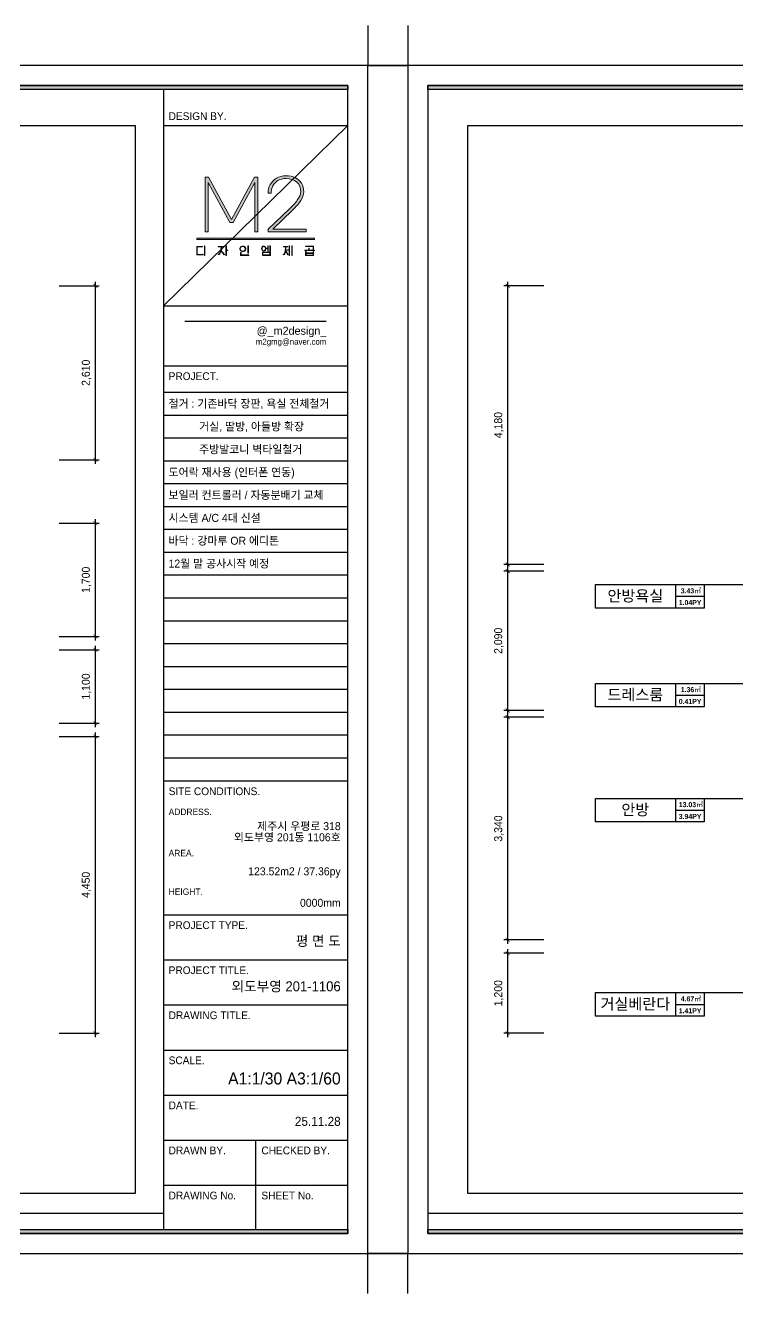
# Model space of a CAD drawing. Header units: inches. Extents: x -63256 to 33689, y -34490 to 100230.
# Drawn here: x -12956 to -2271, y -2021 to 16999 of the extents above; entities that cross this region are included whole.
import ezdxf
from ezdxf.enums import TextEntityAlignment as Align

# ---------------------------------------------------------------- set-up
doc = ezdxf.new("R2010")
doc.units = ezdxf.units.IN
doc.header["$LTSCALE"] = 100
doc.header["$MEASUREMENT"] = 0
for name, color, linetype in [('0-ELC TEXT', 7, 'Continuous'), ('03-TEXT', 3, 'Continuous'), ('07-DIM WAL', 5, 'Continuous'), ('_U+B808_U+C774_U+C5B4 2', 7, 'Continuous'), ('FORM(YOURNAME)-1', 1, 'Continuous'), ('FORM(YOURNAME)-11', 1, 'Continuous')]:
    doc.layers.add(name, color=color, linetype=linetype)
doc.styles.add('HY 울릉도 L', font='')
doc.styles.add('YOURNAME', font='')
doc.styles.add('넥슨고딕', font='')
doc.styles.add('코레일둥고', font='')
doc.styles.get('HY 울릉도 L').set_extended_font_data('HY울릉도L')
doc.styles.get('YOURNAME').set_extended_font_data('HYwulM')
doc.styles.get('넥슨고딕').set_extended_font_data('NEXON Lv1 Gothic Bold', bold=True)
doc.styles.get('코레일둥고').set_extended_font_data('Korail Round Gothic Medium')
doc.dimstyles.new('60', dxfattribs={"dimscale": 60, "dimtxt": 2, "dimasz": 1, "dimexe": 1, "dimexo": 1, "dimgap": 1, "dimtad": 1, "dimdec": 0, "dimrnd": 0.05, "dimdsep": 46, "dimlunit": 6, "dimtxsty": 'HY 울릉도 L', "dimblk": 'ARCHTICK', "dimcen": 2.5, "dimdle": 1, "dimclrd": 133, "dimclre": 133, "dimclrt": 30, "dimadec": 0, "dimazin": 0, "dimtfac": 1, "dimtdec": 0, "dimtix": 1, "dimtmove": 2, "dimatfit": 3, "dimldrblk": 'ARCHTICK', "dimfxl": 1, "dimlwd": -1, "dimlwe": -1, "dimarcsym": 0})

# ---------------------------------------------------------------- blocks, each defined once
blk = doc.blocks.new('block 34')
at = {"layer": '_U+B808_U+C774_U+C5B4 2'}
h = blk.add_hatch(color=35, dxfattribs=at)
h.dxf.hatch_style = 2
h.paths.add_polyline_path([(674.6, -105.53), (675.73, -105.53), (683.42, -119.69), (691.1, -105.53), (692.22, -105.53), (692.22, -123.82), (691.22, -123.82), (691.22, -107.31), (683.97, -120.67), (682.84, -120.67), (675.59, -107.31), (675.59, -123.82), (674.6, -123.82)])
h = blk.add_hatch(color=35, dxfattribs=at)
h.dxf.hatch_style = 2
edge = h.paths.add_edge_path()
edge.add_spline(control_points=[(704.68, -105.78), (705.57, -106.21), (706.25, -106.83), (706.73, -107.63), (707.21, -108.43), (707.45, -109.38), (707.45, -110.46), (707.45, -111.43), (707.14, -112.39), (706.53, -113.34), (705.92, -114.29), (704.98, -115.38), (703.7, -116.62), (703.7, -116.62), (697.12, -122.91), (697.12, -122.91), (697.12, -122.91), (708.26, -122.91), (708.26, -122.91), (708.26, -122.91), (708.26, -123.82), (708.26, -123.82), (708.26, -123.82), (695.66, -123.82), (695.66, -123.82), (695.66, -123.82), (695.66, -122.91), (695.66, -122.91), (695.66, -122.91), (702.73, -116.15), (702.73, -116.15), (703.99, -114.93), (704.93, -113.86), (705.54, -112.95), (706.15, -112.03), (706.45, -111.2), (706.45, -110.46), (706.45, -109.07), (706.01, -107.98), (705.12, -107.2), (704.23, -106.42), (703.05, -106.03), (701.57, -106.03), (700.53, -106.03), (699.64, -106.26), (698.89, -106.71), (698.15, -107.15), (697.57, -107.75), (697.18, -108.5), (696.79, -109.25), (696.59, -110.06), (696.59, -110.94), (696.59, -110.94), (695.59, -110.94), (695.59, -110.94), (695.59, -109.89), (695.83, -108.93), (696.3, -108.05), (696.77, -107.17), (697.46, -106.46), (698.36, -105.93), (699.26, -105.4), (700.33, -105.13), (701.57, -105.13), (702.76, -105.13), (703.79, -105.35), (704.68, -105.78)], knot_values=[0, 0, 0, 0, 1, 1, 1, 2, 2, 2, 3, 3, 3, 4, 4, 4, 5, 5, 5, 6, 6, 6, 7, 7, 7, 8, 8, 8, 9, 9, 9, 10, 10, 10, 11, 11, 11, 12, 12, 12, 13, 13, 13, 14, 14, 14, 15, 15, 15, 16, 16, 16, 17, 17, 17, 18, 18, 18, 19, 19, 19, 20, 20, 20, 21, 21, 21, 22, 22, 22, 22], degree=3, periodic=0)
at = {"layer": '_U+B808_U+C774_U+C5B4 2', "lineweight": 0}
blk.add_lwpolyline([(674.6, -105.53), (675.73, -105.53), (683.42, -119.69), (691.1, -105.53), (692.22, -105.53), (692.22, -123.82), (691.22, -123.82), (691.22, -107.31), (683.97, -120.67), (682.84, -120.67), (675.59, -107.31), (675.59, -123.82), (674.6, -123.82), (674.6, -105.53)], dxfattribs=at)
blk.add_open_spline([(704.68, -105.78), (705.57, -106.21), (706.25, -106.83), (706.73, -107.63), (707.21, -108.43), (707.45, -109.38), (707.45, -110.46), (707.45, -111.43), (707.14, -112.39), (706.53, -113.34), (705.92, -114.29), (704.98, -115.38), (703.7, -116.62), (703.7, -116.62), (697.12, -122.91), (697.12, -122.91), (697.12, -122.91), (708.26, -122.91), (708.26, -122.91), (708.26, -122.91), (708.26, -123.82), (708.26, -123.82), (708.26, -123.82), (695.66, -123.82), (695.66, -123.82), (695.66, -123.82), (695.66, -122.91), (695.66, -122.91), (695.66, -122.91), (702.73, -116.15), (702.73, -116.15), (703.99, -114.93), (704.93, -113.86), (705.54, -112.95), (706.15, -112.03), (706.45, -111.2), (706.45, -110.46), (706.45, -109.07), (706.01, -107.98), (705.12, -107.2), (704.23, -106.42), (703.05, -106.03), (701.57, -106.03), (700.53, -106.03), (699.64, -106.26), (698.89, -106.71), (698.15, -107.15), (697.57, -107.75), (697.18, -108.5), (696.79, -109.25), (696.59, -110.06), (696.59, -110.94), (696.59, -110.94), (695.59, -110.94), (695.59, -110.94), (695.59, -109.89), (695.83, -108.93), (696.3, -108.05), (696.77, -107.17), (697.46, -106.46), (698.36, -105.93), (699.26, -105.4), (700.33, -105.13), (701.57, -105.13), (702.76, -105.13), (703.79, -105.35), (704.68, -105.78)], degree=3, knots=[0, 0, 0, 0, 1, 1, 1, 2, 2, 2, 3, 3, 3, 4, 4, 4, 5, 5, 5, 6, 6, 6, 7, 7, 7, 8, 8, 8, 9, 9, 9, 10, 10, 10, 11, 11, 11, 12, 12, 12, 13, 13, 13, 14, 14, 14, 15, 15, 15, 16, 16, 16, 17, 17, 17, 18, 18, 18, 19, 19, 19, 20, 20, 20, 21, 21, 21, 22, 22, 22, 22], dxfattribs=at)
blk = doc.blocks.new('block 35')
at = {"layer": '_U+B808_U+C774_U+C5B4 2'}
h = blk.add_hatch(color=35, dxfattribs=at)
h.dxf.hatch_style = 2
edge = h.paths.add_edge_path()
edge.add_spline(control_points=[(673.72, -128.8), (673.72, -128.8), (672, -128.8), (672, -128.8), (672, -128.8), (672, -131.36), (672, -131.36), (672, -131.36), (673.14, -131.36), (673.14, -131.36), (673.29, -131.36), (673.44, -131.34), (673.6, -131.31), (673.75, -131.28), (673.88, -131.24), (673.98, -131.2), (673.98, -131.2), (673.98, -131.35), (673.98, -131.35), (673.88, -131.4), (673.75, -131.44), (673.6, -131.47), (673.45, -131.49), (673.3, -131.51), (673.14, -131.51), (673.14, -131.51), (671.83, -131.51), (671.83, -131.51), (671.83, -131.51), (671.83, -128.65), (671.83, -128.65), (671.83, -128.65), (673.72, -128.65), (673.72, -128.65), (673.72, -128.65), (673.72, -128.8), (673.72, -128.8)], knot_values=[0, 0, 0, 0, 1, 1, 1, 2, 2, 2, 3, 3, 3, 4, 4, 4, 5, 5, 5, 6, 6, 6, 7, 7, 7, 8, 8, 8, 9, 9, 9, 10, 10, 10, 11, 11, 11, 12, 12, 12, 12], degree=3, periodic=0)
h.paths.add_polyline_path([(674.54, -131.73), (674.38, -131.74), (674.38, -128.5), (674.54, -128.5)])
h = blk.add_hatch(color=35, dxfattribs=at)
h.dxf.hatch_style = 2
edge = h.paths.add_edge_path()
edge.add_spline(control_points=[(679.96, -130.01), (679.96, -130.01), (681.09, -131.37), (681.09, -131.37), (681.09, -131.37), (680.96, -131.47), (680.96, -131.47), (680.96, -131.47), (679.92, -130.19), (679.92, -130.19), (679.82, -130.57), (679.69, -130.87), (679.52, -131.09), (679.35, -131.32), (679.14, -131.46), (678.9, -131.51), (678.9, -131.51), (678.9, -131.36), (678.9, -131.36), (679.11, -131.3), (679.3, -131.16), (679.45, -130.93), (679.6, -130.7), (679.71, -130.39), (679.79, -130.03), (679.86, -129.66), (679.91, -129.25), (679.91, -128.8), (679.91, -128.8), (678.97, -128.8), (678.97, -128.8), (678.97, -128.8), (678.97, -128.65), (678.97, -128.65), (678.97, -128.65), (681, -128.65), (681, -128.65), (681, -128.65), (681, -128.8), (681, -128.8), (681, -128.8), (680.07, -128.8), (680.07, -128.8), (680.06, -129.26), (680.03, -129.66), (679.96, -130.01)], knot_values=[0, 0, 0, 0, 1, 1, 1, 2, 2, 2, 3, 3, 3, 4, 4, 4, 5, 5, 5, 6, 6, 6, 7, 7, 7, 8, 8, 8, 9, 9, 9, 10, 10, 10, 11, 11, 11, 12, 12, 12, 13, 13, 13, 14, 14, 14, 15, 15, 15, 15], degree=3, periodic=0)
h.paths.add_polyline_path([(682.21, -130.06), (681.69, -130.06), (681.69, -131.73), (681.54, -131.73), (681.54, -128.5), (681.69, -128.5), (681.69, -129.92), (682.21, -129.92)])
h = blk.add_hatch(color=35, dxfattribs=at)
h.dxf.hatch_style = 2
edge = h.paths.add_edge_path()
edge.add_spline(control_points=[(687.69, -128.68), (687.84, -128.76), (687.95, -128.87), (688.03, -129.01), (688.11, -129.15), (688.15, -129.3), (688.15, -129.47), (688.15, -129.64), (688.11, -129.8), (688.03, -129.94), (687.95, -130.08), (687.84, -130.19), (687.69, -130.27), (687.54, -130.35), (687.36, -130.39), (687.15, -130.39), (686.95, -130.39), (686.77, -130.35), (686.62, -130.27), (686.47, -130.19), (686.36, -130.08), (686.28, -129.94), (686.2, -129.8), (686.16, -129.64), (686.16, -129.47), (686.16, -129.3), (686.2, -129.15), (686.28, -129.01), (686.36, -128.87), (686.47, -128.76), (686.62, -128.68), (686.77, -128.6), (686.95, -128.56), (687.15, -128.56), (687.36, -128.56), (687.54, -128.6), (687.69, -128.68)], knot_values=[0, 0, 0, 0, 1, 1, 1, 2, 2, 2, 3, 3, 3, 4, 4, 4, 5, 5, 5, 6, 6, 6, 7, 7, 7, 8, 8, 8, 9, 9, 9, 10, 10, 10, 11, 11, 11, 12, 12, 12, 12], degree=3, periodic=0)
edge = h.paths.add_edge_path()
edge.add_spline(control_points=[(686.72, -128.79), (686.59, -128.86), (686.49, -128.95), (686.43, -129.07), (686.36, -129.18), (686.32, -129.32), (686.32, -129.47), (686.32, -129.63), (686.36, -129.76), (686.43, -129.88), (686.49, -130), (686.59, -130.09), (686.72, -130.15), (686.84, -130.22), (686.99, -130.25), (687.15, -130.25), (687.32, -130.25), (687.46, -130.22), (687.59, -130.15), (687.72, -130.09), (687.81, -130), (687.88, -129.88), (687.95, -129.76), (687.98, -129.63), (687.98, -129.47), (687.98, -129.32), (687.95, -129.18), (687.88, -129.07), (687.81, -128.95), (687.72, -128.86), (687.59, -128.79), (687.46, -128.73), (687.32, -128.7), (687.15, -128.7), (686.99, -128.7), (686.84, -128.73), (686.72, -128.79)], knot_values=[0, 0, 0, 0, 1, 1, 1, 2, 2, 2, 3, 3, 3, 4, 4, 4, 5, 5, 5, 6, 6, 6, 7, 7, 7, 8, 8, 8, 9, 9, 9, 10, 10, 10, 11, 11, 11, 12, 12, 12, 12], degree=3, periodic=0)
h.paths.add_polyline_path([(686.6, -131.51), (689.15, -131.51), (689.15, -131.66), (686.44, -131.66), (686.44, -130.66), (686.6, -130.66)])
h.paths.add_polyline_path([(689.03, -130.91), (688.87, -130.91), (688.87, -128.5), (689.03, -128.5)])
h = blk.add_hatch(color=35, dxfattribs=at)
h.dxf.hatch_style = 2
edge = h.paths.add_edge_path()
edge.add_spline(control_points=[(694.67, -130), (694.55, -130.16), (694.37, -130.23), (694.14, -130.23), (693.91, -130.23), (693.73, -130.16), (693.61, -130), (693.48, -129.84), (693.42, -129.64), (693.42, -129.39), (693.42, -129.14), (693.48, -128.94), (693.61, -128.78), (693.73, -128.62), (693.91, -128.54), (694.14, -128.54), (694.35, -128.54), (694.51, -128.61), (694.63, -128.74), (694.75, -128.87), (694.83, -129.04), (694.85, -129.25), (694.85, -129.25), (695.45, -129.25), (695.45, -129.25), (695.45, -129.25), (695.45, -128.52), (695.45, -128.52), (695.45, -128.52), (695.61, -128.52), (695.61, -128.52), (695.61, -128.52), (695.61, -130.29), (695.61, -130.29), (695.61, -130.29), (695.45, -130.29), (695.45, -130.29), (695.45, -130.29), (695.45, -129.4), (695.45, -129.4), (695.45, -129.4), (694.86, -129.4), (694.86, -129.4), (694.85, -129.64), (694.79, -129.85), (694.67, -130)], knot_values=[0, 0, 0, 0, 1, 1, 1, 2, 2, 2, 3, 3, 3, 4, 4, 4, 5, 5, 5, 6, 6, 6, 7, 7, 7, 8, 8, 8, 9, 9, 9, 10, 10, 10, 11, 11, 11, 12, 12, 12, 13, 13, 13, 14, 14, 14, 15, 15, 15, 15], degree=3, periodic=0)
edge = h.paths.add_edge_path()
edge.add_spline(control_points=[(693.73, -129.9), (693.83, -130.03), (693.97, -130.09), (694.14, -130.09), (694.31, -130.09), (694.45, -130.03), (694.55, -129.9), (694.65, -129.78), (694.7, -129.61), (694.7, -129.39), (694.7, -129.17), (694.65, -129), (694.55, -128.87), (694.45, -128.75), (694.31, -128.69), (694.14, -128.69), (693.97, -128.69), (693.83, -128.75), (693.73, -128.87), (693.63, -129), (693.58, -129.17), (693.58, -129.39), (693.58, -129.61), (693.63, -129.78), (693.73, -129.9)], knot_values=[0, 0, 0, 0, 1, 1, 1, 2, 2, 2, 3, 3, 3, 4, 4, 4, 5, 5, 5, 6, 6, 6, 7, 7, 7, 8, 8, 8, 8], degree=3, periodic=0)
h.paths.add_polyline_path([(693.69, -130.55), (696.36, -130.55), (696.36, -131.66), (693.69, -131.66)])
h.paths.add_polyline_path([(693.85, -131.51), (696.2, -131.51), (696.2, -130.7), (693.85, -130.7)])
h.paths.add_polyline_path([(696.36, -128.5), (696.36, -130.32), (696.2, -130.32), (696.2, -128.5)])
h = blk.add_hatch(color=35, dxfattribs=at)
h.dxf.hatch_style = 2
edge = h.paths.add_edge_path()
edge.add_spline(control_points=[(701.46, -129.93), (701.46, -129.93), (702.28, -131.39), (702.28, -131.39), (702.28, -131.39), (702.15, -131.47), (702.15, -131.47), (702.15, -131.47), (701.43, -130.17), (701.43, -130.17), (701.3, -130.94), (701.03, -131.39), (700.63, -131.51), (700.63, -131.51), (700.63, -131.35), (700.63, -131.35), (700.88, -131.26), (701.06, -130.99), (701.18, -130.55), (701.3, -130.1), (701.37, -129.52), (701.37, -128.8), (701.37, -128.8), (700.67, -128.8), (700.67, -128.8), (700.67, -128.8), (700.67, -128.65), (700.67, -128.65), (700.67, -128.65), (702.19, -128.65), (702.19, -128.65), (702.19, -128.65), (702.19, -128.8), (702.19, -128.8), (702.19, -128.8), (701.53, -128.8), (701.53, -128.8), (701.52, -129.25), (701.5, -129.63), (701.46, -129.93)], knot_values=[0, 0, 0, 0, 1, 1, 1, 2, 2, 2, 3, 3, 3, 4, 4, 4, 5, 5, 5, 6, 6, 6, 7, 7, 7, 8, 8, 8, 9, 9, 9, 10, 10, 10, 11, 11, 11, 12, 12, 12, 13, 13, 13, 13], degree=3, periodic=0)
h.paths.add_polyline_path([(702.59, -128.52), (702.75, -128.52), (702.75, -131.68), (702.59, -131.68), (702.59, -129.95), (702, -129.95), (702, -129.8), (702.59, -129.8)])
h.paths.add_polyline_path([(703.61, -128.5), (703.61, -131.73), (703.45, -131.73), (703.45, -128.5)])
h = blk.add_hatch(color=35, dxfattribs=at)
h.dxf.hatch_style = 2
h.paths.add_polyline_path([(711.02, -129.93), (711.02, -130.07), (707.82, -130.07), (707.82, -129.93), (709.16, -129.93), (709.16, -129.2), (709.32, -129.2), (709.32, -129.93)])
h.paths.add_polyline_path([(710.61, -128.72), (708.07, -128.72), (708.07, -128.57), (710.77, -128.57), (710.77, -129.64), (710.61, -129.64)])
h.paths.add_polyline_path([(710.61, -130.36), (710.77, -130.36), (710.77, -131.66), (708.08, -131.66), (708.08, -130.36), (708.24, -130.36), (708.24, -130.83), (710.61, -130.83)])
h.paths.add_polyline_path([(710.61, -131.52), (710.61, -130.97), (708.24, -130.97), (708.24, -131.52)])
at = {"layer": '_U+B808_U+C774_U+C5B4 2', "lineweight": 0}
for points in [[(674.54, -131.73), (674.38, -131.74), (674.38, -128.5), (674.54, -128.5), (674.54, -131.73)], [(682.21, -130.06), (681.69, -130.06), (681.69, -131.73), (681.54, -131.73), (681.54, -128.5), (681.69, -128.5), (681.69, -129.92), (682.21, -129.92), (682.21, -130.06)], [(686.6, -131.51), (689.15, -131.51), (689.15, -131.66), (686.44, -131.66), (686.44, -130.66), (686.6, -130.66), (686.6, -131.51)], [(689.03, -130.91), (688.87, -130.91), (688.87, -128.5), (689.03, -128.5), (689.03, -130.91)], [(693.69, -130.55), (696.36, -130.55), (696.36, -131.66), (693.69, -131.66), (693.69, -130.55)], [(693.85, -131.51), (696.2, -131.51), (696.2, -130.7), (693.85, -130.7), (693.85, -131.51)], [(696.36, -128.5), (696.36, -130.32), (696.2, -130.32), (696.2, -128.5), (696.36, -128.5)], [(702.59, -128.52), (702.75, -128.52), (702.75, -131.68), (702.59, -131.68), (702.59, -129.95), (702, -129.95), (702, -129.8), (702.59, -129.8), (702.59, -128.52)], [(703.61, -128.5), (703.61, -131.73), (703.45, -131.73), (703.45, -128.5), (703.61, -128.5)], [(711.02, -129.93), (711.02, -130.07), (707.82, -130.07), (707.82, -129.93), (709.16, -129.93), (709.16, -129.2), (709.32, -129.2), (709.32, -129.93), (711.02, -129.93)], [(710.61, -128.72), (708.07, -128.72), (708.07, -128.57), (710.77, -128.57), (710.77, -129.64), (710.61, -129.64), (710.61, -128.72)], [(710.61, -130.36), (710.77, -130.36), (710.77, -131.66), (708.08, -131.66), (708.08, -130.36), (708.24, -130.36), (708.24, -130.83), (710.61, -130.83), (710.61, -130.36)], [(710.61, -131.52), (710.61, -130.97), (708.24, -130.97), (708.24, -131.52), (710.61, -131.52)]]:
    blk.add_lwpolyline(points, dxfattribs=at)
for points, knots in [([(673.72, -128.8), (673.72, -128.8), (672, -128.8), (672, -128.8), (672, -128.8), (672, -131.36), (672, -131.36), (672, -131.36), (673.14, -131.36), (673.14, -131.36), (673.29, -131.36), (673.44, -131.34), (673.6, -131.31), (673.75, -131.28), (673.88, -131.24), (673.98, -131.2), (673.98, -131.2), (673.98, -131.35), (673.98, -131.35), (673.88, -131.4), (673.75, -131.44), (673.6, -131.47), (673.45, -131.49), (673.3, -131.51), (673.14, -131.51), (673.14, -131.51), (671.83, -131.51), (671.83, -131.51), (671.83, -131.51), (671.83, -128.65), (671.83, -128.65), (671.83, -128.65), (673.72, -128.65), (673.72, -128.65), (673.72, -128.65), (673.72, -128.8), (673.72, -128.8)], [0, 0, 0, 0, 1, 1, 1, 2, 2, 2, 3, 3, 3, 4, 4, 4, 5, 5, 5, 6, 6, 6, 7, 7, 7, 8, 8, 8, 9, 9, 9, 10, 10, 10, 11, 11, 11, 12, 12, 12, 12]), ([(679.96, -130.01), (679.96, -130.01), (681.09, -131.37), (681.09, -131.37), (681.09, -131.37), (680.96, -131.47), (680.96, -131.47), (680.96, -131.47), (679.92, -130.19), (679.92, -130.19), (679.82, -130.57), (679.69, -130.87), (679.52, -131.09), (679.35, -131.32), (679.14, -131.46), (678.9, -131.51), (678.9, -131.51), (678.9, -131.36), (678.9, -131.36), (679.11, -131.3), (679.3, -131.16), (679.45, -130.93), (679.6, -130.7), (679.71, -130.39), (679.79, -130.03), (679.86, -129.66), (679.91, -129.25), (679.91, -128.8), (679.91, -128.8), (678.97, -128.8), (678.97, -128.8), (678.97, -128.8), (678.97, -128.65), (678.97, -128.65), (678.97, -128.65), (681, -128.65), (681, -128.65), (681, -128.65), (681, -128.8), (681, -128.8), (681, -128.8), (680.07, -128.8), (680.07, -128.8), (680.06, -129.26), (680.03, -129.66), (679.96, -130.01)], [0, 0, 0, 0, 1, 1, 1, 2, 2, 2, 3, 3, 3, 4, 4, 4, 5, 5, 5, 6, 6, 6, 7, 7, 7, 8, 8, 8, 9, 9, 9, 10, 10, 10, 11, 11, 11, 12, 12, 12, 13, 13, 13, 14, 14, 14, 15, 15, 15, 15]), ([(687.69, -128.68), (687.84, -128.76), (687.95, -128.87), (688.03, -129.01), (688.11, -129.15), (688.15, -129.3), (688.15, -129.47), (688.15, -129.64), (688.11, -129.8), (688.03, -129.94), (687.95, -130.08), (687.84, -130.19), (687.69, -130.27), (687.54, -130.35), (687.36, -130.39), (687.15, -130.39), (686.95, -130.39), (686.77, -130.35), (686.62, -130.27), (686.47, -130.19), (686.36, -130.08), (686.28, -129.94), (686.2, -129.8), (686.16, -129.64), (686.16, -129.47), (686.16, -129.3), (686.2, -129.15), (686.28, -129.01), (686.36, -128.87), (686.47, -128.76), (686.62, -128.68), (686.77, -128.6), (686.95, -128.56), (687.15, -128.56), (687.36, -128.56), (687.54, -128.6), (687.69, -128.68)], [0, 0, 0, 0, 1, 1, 1, 2, 2, 2, 3, 3, 3, 4, 4, 4, 5, 5, 5, 6, 6, 6, 7, 7, 7, 8, 8, 8, 9, 9, 9, 10, 10, 10, 11, 11, 11, 12, 12, 12, 12]), ([(686.72, -128.79), (686.59, -128.86), (686.49, -128.95), (686.43, -129.07), (686.36, -129.18), (686.32, -129.32), (686.32, -129.47), (686.32, -129.63), (686.36, -129.76), (686.43, -129.88), (686.49, -130), (686.59, -130.09), (686.72, -130.15), (686.84, -130.22), (686.99, -130.25), (687.15, -130.25), (687.32, -130.25), (687.46, -130.22), (687.59, -130.15), (687.72, -130.09), (687.81, -130), (687.88, -129.88), (687.95, -129.76), (687.98, -129.63), (687.98, -129.47), (687.98, -129.32), (687.95, -129.18), (687.88, -129.07), (687.81, -128.95), (687.72, -128.86), (687.59, -128.79), (687.46, -128.73), (687.32, -128.7), (687.15, -128.7), (686.99, -128.7), (686.84, -128.73), (686.72, -128.79)], [0, 0, 0, 0, 1, 1, 1, 2, 2, 2, 3, 3, 3, 4, 4, 4, 5, 5, 5, 6, 6, 6, 7, 7, 7, 8, 8, 8, 9, 9, 9, 10, 10, 10, 11, 11, 11, 12, 12, 12, 12]), ([(694.67, -130), (694.55, -130.16), (694.37, -130.23), (694.14, -130.23), (693.91, -130.23), (693.73, -130.16), (693.61, -130), (693.48, -129.84), (693.42, -129.64), (693.42, -129.39), (693.42, -129.14), (693.48, -128.94), (693.61, -128.78), (693.73, -128.62), (693.91, -128.54), (694.14, -128.54), (694.35, -128.54), (694.51, -128.61), (694.63, -128.74), (694.75, -128.87), (694.83, -129.04), (694.85, -129.25), (694.85, -129.25), (695.45, -129.25), (695.45, -129.25), (695.45, -129.25), (695.45, -128.52), (695.45, -128.52), (695.45, -128.52), (695.61, -128.52), (695.61, -128.52), (695.61, -128.52), (695.61, -130.29), (695.61, -130.29), (695.61, -130.29), (695.45, -130.29), (695.45, -130.29), (695.45, -130.29), (695.45, -129.4), (695.45, -129.4), (695.45, -129.4), (694.86, -129.4), (694.86, -129.4), (694.85, -129.64), (694.79, -129.85), (694.67, -130)], [0, 0, 0, 0, 1, 1, 1, 2, 2, 2, 3, 3, 3, 4, 4, 4, 5, 5, 5, 6, 6, 6, 7, 7, 7, 8, 8, 8, 9, 9, 9, 10, 10, 10, 11, 11, 11, 12, 12, 12, 13, 13, 13, 14, 14, 14, 15, 15, 15, 15]), ([(693.73, -129.9), (693.83, -130.03), (693.97, -130.09), (694.14, -130.09), (694.31, -130.09), (694.45, -130.03), (694.55, -129.9), (694.65, -129.78), (694.7, -129.61), (694.7, -129.39), (694.7, -129.17), (694.65, -129), (694.55, -128.87), (694.45, -128.75), (694.31, -128.69), (694.14, -128.69), (693.97, -128.69), (693.83, -128.75), (693.73, -128.87), (693.63, -129), (693.58, -129.17), (693.58, -129.39), (693.58, -129.61), (693.63, -129.78), (693.73, -129.9)], [0, 0, 0, 0, 1, 1, 1, 2, 2, 2, 3, 3, 3, 4, 4, 4, 5, 5, 5, 6, 6, 6, 7, 7, 7, 8, 8, 8, 8]), ([(701.46, -129.93), (701.46, -129.93), (702.28, -131.39), (702.28, -131.39), (702.28, -131.39), (702.15, -131.47), (702.15, -131.47), (702.15, -131.47), (701.43, -130.17), (701.43, -130.17), (701.3, -130.94), (701.03, -131.39), (700.63, -131.51), (700.63, -131.51), (700.63, -131.35), (700.63, -131.35), (700.88, -131.26), (701.06, -130.99), (701.18, -130.55), (701.3, -130.1), (701.37, -129.52), (701.37, -128.8), (701.37, -128.8), (700.67, -128.8), (700.67, -128.8), (700.67, -128.8), (700.67, -128.65), (700.67, -128.65), (700.67, -128.65), (702.19, -128.65), (702.19, -128.65), (702.19, -128.65), (702.19, -128.8), (702.19, -128.8), (702.19, -128.8), (701.53, -128.8), (701.53, -128.8), (701.52, -129.25), (701.5, -129.63), (701.46, -129.93)], [0, 0, 0, 0, 1, 1, 1, 2, 2, 2, 3, 3, 3, 4, 4, 4, 5, 5, 5, 6, 6, 6, 7, 7, 7, 8, 8, 8, 9, 9, 9, 10, 10, 10, 11, 11, 11, 12, 12, 12, 13, 13, 13, 13])]:
    blk.add_open_spline(points, degree=3, knots=knots, dxfattribs=at)
blk = doc.blocks.new('block 33')
at = {"layer": '_U+B808_U+C774_U+C5B4 2'}
for name in ['block 34', 'block 35']:
    blk.add_blockref(name, (0, 0), dxfattribs=at)
blk = doc.blocks.new('block 32')
at = {"layer": '_U+B808_U+C774_U+C5B4 2'}
h = blk.add_hatch(color=35, dxfattribs=at)
h.dxf.hatch_style = 2
h.paths.add_polyline_path([(711.02, -126.32), (671.83, -126.32), (671.83, -125.91), (711.02, -125.91)])
at = {"layer": '_U+B808_U+C774_U+C5B4 2', "lineweight": 0}
blk.add_lwpolyline([(711.02, -126.32), (671.83, -126.32), (671.83, -125.91), (711.02, -125.91), (711.02, -126.32)], dxfattribs=at)
at = {"layer": '_U+B808_U+C774_U+C5B4 2'}
blk.add_blockref('block 33', (0, 0), dxfattribs=at)
blk = doc.blocks.new('FORM-ELEVATION')
at = {"layer": 'FORM(YOURNAME)-11'}
h = blk.add_hatch(color=256, dxfattribs=at)
h.dxf.hatch_style = 1
h.paths.add_polyline_path([(-10309, 35708), (71691, 35708), (71691, 35508), (-10309, 35508)])
h.paths.add_polyline_path([(-10309, -21492), (71691, -21492), (71691, -21692), (-10309, -21692)])
at = {"layer": 'Defpoints', "color": 158}
for p, q in [((62481, 35508), (62481, -21492)), ((62481, 33708), (71691, 33708)), ((62481, 24686), (71691, 33708)), ((62481, 24686), (71691, 24686)), ((71691, 20353), (62481, 20353)), ((71691, 19211), (62481, 19211)), ((71691, 18069), (62481, 18069)), ((71691, 16927), (62481, 16927)), ((71691, 15784), (62481, 15784)), ((71691, 14642), (62481, 14642)), ((71691, 13500), (62481, 13500)), ((71691, 12358), (62481, 12358)), ((71691, 11216), (62481, 11216)), ((71691, 10074), (62481, 10074)), ((71691, 8932), (62481, 8932)), ((71691, 7790), (62481, 7790)), ((71691, 6647), (62481, 6647)), ((71691, 5505), (62481, 5505)), ((71691, 4363), (62481, 4363)), ((71691, 3221), (62481, 3221)), ((71691, 2079), (62481, 2079)), ((62481, -20692), (-10309, -20692))]:
    blk.add_line(p, q, dxfattribs=at)
at = {"layer": 'Defpoints', "color": 1}
for points in [[(-11309, 38708), (-11309, 36708), (-13309, 36708)], [(72691, 38708), (72691, 36708), (74691, 36708)], [(-11309, -24692), (-11309, -22692), (-13309, -22692)], [(72691, -24692), (72691, -22692), (74691, -22692)]]:
    blk.add_lwpolyline(points, dxfattribs=at)
at = {"layer": 'Defpoints', "color": 158}
for points in [[(-10309, -21692), (71691, -21692), (71691, 35708), (-10309, 35708)], [(-8309, 33708), (61071, 33708), (61071, -19692), (-8309, -19692)]]:
    blk.add_lwpolyline(points, close=True, dxfattribs=at)
at = {"layer": 'FORM(YOURNAME)-11', "color": 251}
blk.add_line((63550, 23916), (70622, 23916), dxfattribs=at)
at = {"layer": 'FORM(YOURNAME)-11', "color": 14}
for p, q in [((62481, 21686), (71691, 21686)), ((62481, 937), (71691, 937)), ((62481, -5756), (71691, -5756)), ((62481, -8009), (71691, -8009)), ((62481, -10261), (71691, -10261)), ((62481, -12514), (71691, -12514)), ((62481, -14766), (71691, -14766)), ((62481, -17019), (71691, -17019)), ((67086, -17019), (67086, -21492)), ((62481, -19271), (71691, -19271))]:
    blk.add_line(p, q, dxfattribs=at)
at = {"layer": 'FORM(YOURNAME)-11', "color": 250}
blk.add_lwpolyline([(-11309, -22692), (72691, -22692), (72691, 36708), (-11309, 36708)], close=True, dxfattribs=at)
at = {"layer": 'FORM(YOURNAME)-11'}
for points in [[(-10309, 35708), (71691, 35708), (71691, 35508), (-10309, 35508)], [(-10309, -21492), (71691, -21492), (71691, -21692), (-10309, -21692)]]:
    blk.add_lwpolyline(points, close=True, dxfattribs=at)
at = {"layer": '_U+B808_U+C774_U+C5B4 2', "xscale": 150, "yscale": 150, "zscale": 150}
blk.add_blockref('block 32', (-36628, 46957), dxfattribs=at)
at = {"layer": 'FORM(YOURNAME)-11', "color": 14, "style": 'YOURNAME'}
for s, height, p in [('DESIGN BY.', 386.1, (62739, 34170)), ('PROJECT.', 386.1, (62739, 21172)), ('SITE CONDITIONS.', 386.14, (62739, 422)), ('PROJECT TYPE.', 386.14, (62739, -6271)), ('PROJECT TITLE.', 386.14, (62739, -8524)), ('DRAWING TITLE.', 386.14, (62739, -10776)), ('SCALE.', 386.1, (62739, -13029)), ('DATE.', 386.1, (62739, -15281)), ('DRAWN BY.', 386.1, (62739, -17534)), ('CHECKED BY.', 386.14, (67376, -17534)), ('DRAWING No.', 386.14, (62739, -19786)), ('SHEET No.', 386.1, (67376, -19786))]:
    blk.add_text(s, height=height, dxfattribs=at).set_placement(p, align=Align.MIDDLE_LEFT)
for s, height, width, p in [('@_m2design_', 400, 1.03, (70622, 23242)), ('m2gmg@naver.com', 300, 0.995, (70622, 22747))]:
    blk.add_text(s, height=height, dxfattribs=dict(at, width=width)).set_placement(p, align=Align.RIGHT)
at = {"layer": 'FORM(YOURNAME)-11', "color": 251, "style": 'YOURNAME'}
for s, p in [('ADDRESS.', (62739, -608)), ('AREA.', (62739, -2667)), ('HEIGHT.', (62739, -4598))]:
    blk.add_text(s, height=321.8, dxfattribs=at).set_placement(p, align=Align.MIDDLE_LEFT)
at = {"layer": 'FORM(YOURNAME)-11', "color": 3, "style": 'YOURNAME'}
for tag, height, p in [('1', 451, (71041, -1219)), ('2', 451, (71041, -1863)), ('3', 451, (71041, -3150)), ('4', 451, (71041, -5081)), ('5', 515, (71041, -7398)), ('6', 515, (71041, -9650)), ('7', 515, (71041, -11903)), ('8', 515, (71041, -14155)), ('9', 515, (71041, -16408)), ('10', 515, (66791, -18596)), ('11', 515, (71041, -18660)), ('12', 515, (66791, -20848)), ('13', 515, (71041, -20848))]:
    blk.add_attdef(tag, text='', height=height, dxfattribs=at).set_placement(p, align=Align.MIDDLE_RIGHT)
blk = doc.blocks.new('_ArchTick')
at = {"color": 0, "linetype": 'ByBlock', "const_width": 0.15}
blk.add_lwpolyline([(-0.5, -0.5), (0.5, 0.5)], dxfattribs=at)
blk = doc.blocks.new('*D38')
at = {"layer": '07-DIM WAL', "color": 133, "transparency": 16777216}
for p, q in [((-11906, 13154), (-11906, 10424)), ((-12446, 13094), (-11846, 13094)), ((-12446, 10484), (-11846, 10484))]:
    blk.add_line(p, q, dxfattribs=at)
at = {"layer": 'Defpoints', "color": 0, "transparency": 16777216}
for p in [(-12506, 13094), (-12506, 10484), (-11906, 10484)]:
    blk.add_point(p, dxfattribs=at)
at = {"layer": '07-DIM WAL', "color": 133, "transparency": 16777216, "xscale": 60, "yscale": 60, "zscale": 60}
for p, rotation in [((-11906, 13094), 90), ((-11906, 10484), 270)]:
    blk.add_blockref('_ArchTick', p, dxfattribs=dict(at, rotation=rotation))
at = {"layer": '07-DIM WAL', "color": 30, "transparency": 16777216, "insert": (-12038, 11789), "char_height": 120, "attachment_point": 5, "rotation": 90, "style": 'HY 울릉도 L'}
blk.add_mtext('2,610', dxfattribs=at)
blk = doc.blocks.new('*D39')
at = {"layer": '07-DIM WAL', "color": 133, "transparency": 16777216}
for p, q in [((-12446, 9534), (-11846, 9534)), ((-11906, 9594), (-11906, 7774)), ((-12446, 7834), (-11846, 7834))]:
    blk.add_line(p, q, dxfattribs=at)
at = {"layer": 'Defpoints', "color": 0, "transparency": 16777216}
for p in [(-12506, 9534), (-12506, 7834), (-11906, 7834)]:
    blk.add_point(p, dxfattribs=at)
at = {"layer": '07-DIM WAL', "color": 133, "transparency": 16777216, "xscale": 60, "yscale": 60, "zscale": 60}
for p, rotation in [((-11906, 9534), 90), ((-11906, 7834), 270)]:
    blk.add_blockref('_ArchTick', p, dxfattribs=dict(at, rotation=rotation))
at = {"layer": '07-DIM WAL', "color": 30, "transparency": 16777216, "insert": (-12038, 8684), "char_height": 120, "attachment_point": 5, "rotation": 90, "style": 'HY 울릉도 L'}
blk.add_mtext('1,700', dxfattribs=at)
blk = doc.blocks.new('*D40')
at = {"layer": '07-DIM WAL', "color": 133, "transparency": 16777216}
for p, q in [((-12446, 7634), (-11846, 7634)), ((-11906, 7694), (-11906, 6474)), ((-12446, 6534), (-11846, 6534))]:
    blk.add_line(p, q, dxfattribs=at)
at = {"layer": 'Defpoints', "color": 0, "transparency": 16777216}
for p in [(-12506, 7634), (-12506, 6534), (-11906, 6534)]:
    blk.add_point(p, dxfattribs=at)
at = {"layer": '07-DIM WAL', "color": 133, "transparency": 16777216, "xscale": 60, "yscale": 60, "zscale": 60}
for p, rotation in [((-11906, 7634), 90), ((-11906, 6534), 270)]:
    blk.add_blockref('_ArchTick', p, dxfattribs=dict(at, rotation=rotation))
at = {"layer": '07-DIM WAL', "color": 30, "transparency": 16777216, "insert": (-12038, 7084), "char_height": 120, "attachment_point": 5, "rotation": 90, "style": 'HY 울릉도 L'}
blk.add_mtext('1,100', dxfattribs=at)
blk = doc.blocks.new('*D41')
at = {"layer": '07-DIM WAL', "color": 133, "transparency": 16777216}
for p, q in [((-12446, 6334), (-11846, 6334)), ((-11906, 6394), (-11906, 1824)), ((-12446, 1884), (-11846, 1884))]:
    blk.add_line(p, q, dxfattribs=at)
at = {"layer": 'Defpoints', "color": 0, "transparency": 16777216}
for p in [(-12506, 6334), (-12506, 1884), (-11906, 1884)]:
    blk.add_point(p, dxfattribs=at)
at = {"layer": '07-DIM WAL', "color": 133, "transparency": 16777216, "xscale": 60, "yscale": 60, "zscale": 60}
for p, rotation in [((-11906, 6334), 90), ((-11906, 1884), 270)]:
    blk.add_blockref('_ArchTick', p, dxfattribs=dict(at, rotation=rotation))
at = {"layer": '07-DIM WAL', "color": 30, "transparency": 16777216, "insert": (-12038, 4109), "char_height": 120, "attachment_point": 5, "rotation": 90, "style": 'HY 울릉도 L'}
blk.add_mtext('4,450', dxfattribs=at)
blk = doc.blocks.new('*D126')
at = {"layer": '07-DIM WAL', "color": 133, "transparency": 16777216}
for p, q in [((-5180, 3084), (-5780, 3084)), ((-5720, 1824), (-5720, 3144)), ((-5180, 1884), (-5780, 1884))]:
    blk.add_line(p, q, dxfattribs=at)
at = {"layer": 'Defpoints', "color": 0, "transparency": 16777216}
for p in [(-5720, 3084), (-5120, 3084), (-5120, 1884)]:
    blk.add_point(p, dxfattribs=at)
at = {"layer": '07-DIM WAL', "color": 133, "transparency": 16777216, "xscale": 60, "yscale": 60, "zscale": 60}
for p, rotation in [((-5720, 3084), 90), ((-5720, 1884), 270)]:
    blk.add_blockref('_ArchTick', p, dxfattribs=dict(at, rotation=rotation))
at = {"layer": '07-DIM WAL', "color": 30, "transparency": 16777216, "insert": (-5852, 2484), "char_height": 120, "attachment_point": 5, "rotation": 90, "style": 'HY 울릉도 L'}
blk.add_mtext('1,200', dxfattribs=at)
blk = doc.blocks.new('*D127')
at = {"layer": '07-DIM WAL', "color": 133, "transparency": 16777216}
for p, q in [((-5720, 3224), (-5720, 6684)), ((-5180, 6624), (-5780, 6624)), ((-5180, 3284), (-5780, 3284))]:
    blk.add_line(p, q, dxfattribs=at)
at = {"layer": 'Defpoints', "color": 0, "transparency": 16777216}
for p in [(-5720, 6624), (-5120, 6624), (-5120, 3284)]:
    blk.add_point(p, dxfattribs=at)
at = {"layer": '07-DIM WAL', "color": 133, "transparency": 16777216, "xscale": 60, "yscale": 60, "zscale": 60}
for p, rotation in [((-5720, 6624), 90), ((-5720, 3284), 270)]:
    blk.add_blockref('_ArchTick', p, dxfattribs=dict(at, rotation=rotation))
at = {"layer": '07-DIM WAL', "color": 30, "transparency": 16777216, "insert": (-5852, 4954), "char_height": 120, "attachment_point": 5, "rotation": 90, "style": 'HY 울릉도 L'}
blk.add_mtext('3,340', dxfattribs=at)
blk = doc.blocks.new('*D128')
at = {"layer": '07-DIM WAL', "color": 133, "transparency": 16777216}
for p, q in [((-5180, 8814), (-5780, 8814)), ((-5720, 6664), (-5720, 8874)), ((-5180, 6724), (-5780, 6724))]:
    blk.add_line(p, q, dxfattribs=at)
at = {"layer": 'Defpoints', "color": 0, "transparency": 16777216}
for p in [(-5720, 8814), (-5120, 8814), (-5120, 6724)]:
    blk.add_point(p, dxfattribs=at)
at = {"layer": '07-DIM WAL', "color": 133, "transparency": 16777216, "xscale": 60, "yscale": 60, "zscale": 60}
for p, rotation in [((-5720, 8814), 90), ((-5720, 6724), 270)]:
    blk.add_blockref('_ArchTick', p, dxfattribs=dict(at, rotation=rotation))
at = {"layer": '07-DIM WAL', "color": 30, "transparency": 16777216, "insert": (-5852, 7769), "char_height": 120, "attachment_point": 5, "rotation": 90, "style": 'HY 울릉도 L'}
blk.add_mtext('2,090', dxfattribs=at)
blk = doc.blocks.new('*D129')
at = {"layer": '07-DIM WAL', "color": 133, "transparency": 16777216}
for p, q in [((-5720, 8854), (-5720, 13154)), ((-5180, 13094), (-5780, 13094)), ((-5180, 8914), (-5780, 8914))]:
    blk.add_line(p, q, dxfattribs=at)
at = {"layer": 'Defpoints', "color": 0, "transparency": 16777216}
for p in [(-5720, 13094), (-5120, 13094), (-5120, 8914)]:
    blk.add_point(p, dxfattribs=at)
at = {"layer": '07-DIM WAL', "color": 133, "transparency": 16777216, "xscale": 60, "yscale": 60, "zscale": 60}
for p, rotation in [((-5720, 13094), 90), ((-5720, 8914), 270)]:
    blk.add_blockref('_ArchTick', p, dxfattribs=dict(at, rotation=rotation))
at = {"layer": '07-DIM WAL', "color": 30, "transparency": 16777216, "insert": (-5852, 11004), "char_height": 120, "attachment_point": 5, "rotation": 90, "style": 'HY 울릉도 L'}
blk.add_mtext('4,180', dxfattribs=at)

msp = doc.modelspace()

# ---------------------------------------------------------------- linework, layer by layer
at = {"layer": '0-ELC TEXT'}
for p, q in [((-3197.2, 8259.5), (-3197.2, 8613.3)), ((-2772.5, 8613.3), (-1167.3, 8613.3)), ((-3197.2, 8436.4), (-2772.5, 8436.4)), ((-3197.2, 6776.9), (-3197.2, 7130.6)), ((-2772.5, 7130.6), (49.7, 7130.6)), ((-3197.2, 6953.8), (-2772.5, 6953.8)), ((-3197.2, 5052.2), (-3197.2, 5406)), ((-2772.5, 5406), (-1167.3, 5406)), ((-3197.2, 5229.1), (-2772.5, 5229.1)), ((-3197.2, 2139), (-3197.2, 2492.8)), ((-2772.5, 2492.8), (-1167.3, 2492.8)), ((-3197.2, 2315.9), (-2772.5, 2315.9))]:
    msp.add_line(p, q, dxfattribs=at)
for points in [[(-4404.4, 8613.3), (-2772.5, 8613.3), (-2772.5, 8259.5), (-4404.4, 8259.5)], [(-4404.4, 7130.6), (-2772.5, 7130.6), (-2772.5, 6776.9), (-4404.4, 6776.9)], [(-4404.4, 5406), (-2772.5, 5406), (-2772.5, 5052.2), (-4404.4, 5052.2)], [(-4404.4, 2492.8), (-2772.5, 2492.8), (-2772.5, 2139), (-4404.4, 2139)]]:
    msp.add_lwpolyline(points, close=True, dxfattribs=at)

# ---------------------------------------------------------------- block references
at = {"layer": 'FORM(YOURNAME)-1'}
ref = msp.add_blockref('FORM-ELEVATION', (-29627.6, 5386.1), dxfattribs=dict(at, xscale=0.3, yscale=0.3, zscale=0.3))
ref.add_attrib('9', '25.11.28', dxfattribs={"layer": 'FORM(YOURNAME)-11', "color": 3, "height": 135, "style": 'YOURNAME'}).set_placement((-8225.4, 562.4), align=Align.MIDDLE_RIGHT)
ref.add_attrib('8', 'A1:1/30 A3:1/60', dxfattribs={"layer": 'FORM(YOURNAME)-11', "color": 3, "height": 180, "style": 'YOURNAME'}).set_placement((-8225.4, 1205.3), align=Align.MIDDLE_RIGHT)
ref.add_attrib('6', '외도부영 201-1106', dxfattribs={"layer": 'FORM(YOURNAME)-11', "color": 3, "height": 150, "style": 'YOURNAME'}).set_placement((-8225.4, 2587.4), align=Align.MIDDLE_RIGHT)
ref.add_attrib('5', '평 면 도', dxfattribs={"layer": 'FORM(YOURNAME)-11', "color": 3, "height": 150, "style": 'YOURNAME'}).set_placement((-8225.4, 3268.1), align=Align.MIDDLE_RIGHT)
ref.add_attrib('1', '제주시 우평로 318', dxfattribs={"layer": 'FORM(YOURNAME)-11', "color": 3, "height": 120, "style": 'YOURNAME'}).set_placement((-8225.4, 4989.7), align=Align.MIDDLE_RIGHT)
ref.add_attrib('2', '외도부영 201동 1106호', dxfattribs={"layer": 'FORM(YOURNAME)-11', "color": 3, "height": 120, "style": 'YOURNAME'}).set_placement((-8225.4, 4822.4), align=Align.MIDDLE_RIGHT)
ref.add_attrib('3', '123.52m2 / 37.36py', dxfattribs={"layer": 'FORM(YOURNAME)-11', "color": 3, "height": 120, "style": 'YOURNAME'}).set_placement((-8225.4, 4311.8), align=Align.MIDDLE_RIGHT)
ref.add_attrib('4', '0000mm', dxfattribs={"layer": 'FORM(YOURNAME)-11', "color": 3, "height": 120, "style": 'YOURNAME'}).set_placement((-8225.4, 3839.4), align=Align.MIDDLE_RIGHT)
at = {"layer": 'FORM(YOURNAME)-1', "xscale": 0.3, "yscale": 0.3, "zscale": 0.3}
msp.add_blockref('FORM-ELEVATION', (-3827.6, 5386.1), dxfattribs=at)

# ---------------------------------------------------------------- texts
at = {"layer": '0-ELC TEXT', "style": '코레일둥고'}
for s, p in [('철거 : 기존바닥 장판, 욕실 전체철거', (-10807.9, 11265.5)), ('거실, 딸방, 아들방 확장', (-10348.7, 10922.8)), ('주방발코니 벽타일철거', (-10348.7, 10580.2)), ('도어락 재사용 (인터폰 연동)', (-10807.9, 10237.5)), ('보일러 컨트롤러 / 자동분배기 교체', (-10807.9, 9894.9)), ('시스템 A/C 4대 신설', (-10807.9, 9552.3)), ('바닥 : 강마루 OR 에디톤', (-10807.9, 9209.6)), ('12월 말 공사시작 예정', (-10807.9, 8867))]:
    msp.add_text(s, height=120, dxfattribs=at).set_placement(p)
at = {"layer": '03-TEXT'}
for s, height, style, p in [('3.43㎡', 75, '넥슨고딕', (-2971.5, 8481.5)), ('안방욕실', 166.67, '코레일둥고', (-3805.8, 8359.8)), ('1.04PY', 75, '넥슨고딕', (-2984.3, 8304.6)), ('드레스룸', 166.67, '코레일둥고', (-3805.8, 6877.2)), ('1.36㎡', 75, '넥슨고딕', (-2971.5, 6998.8)), ('0.41PY', 75, '넥슨고딕', (-2984.3, 6822)), ('안방', 166.67, '코레일둥고', (-3805.8, 5152.5)), ('13.03㎡', 75, '넥슨고딕', (-2971.5, 5274.2)), ('3.94PY', 75, '넥슨고딕', (-2984.3, 5097.3)), ('거실베란다', 166.67, '코레일둥고', (-3805.8, 2239.3)), ('4.67㎡', 75, '넥슨고딕', (-2971.5, 2361)), ('1.41PY', 75, '넥슨고딕', (-2984.3, 2184.1))]:
    msp.add_text(s, height=height, dxfattribs=dict(at, style=style)).set_placement(p, align=Align.CENTER)

# ---------------------------------------------------------------- dimensions: what is measured, and where the dimension line sits
at = {"layer": '07-DIM WAL'}
for base, p1, p2, picture, middle in [((-11906.2, 10483.6), (-12506.2, 13093.6), (-12506.2, 10483.6), '*D38', (-12038.1, 11788.6)), ((-5720.2, 13093.6), (-5120.2, 8913.6), (-5120.2, 13093.6), '*D129', (-5852.1, 11003.6)), ((-11906.2, 7833.6), (-12506.2, 9533.6), (-12506.2, 7833.6), '*D39', (-12038.1, 8683.6)), ((-5720.2, 8813.6), (-5120.2, 6723.6), (-5120.2, 8813.6), '*D128', (-5852.1, 7768.6)), ((-11906.2, 6533.6), (-12506.2, 7633.6), (-12506.2, 6533.6), '*D40', (-12038.1, 7083.6)), ((-5720.2, 6623.6), (-5120.2, 3283.6), (-5120.2, 6623.6), '*D127', (-5852.1, 4953.6)), ((-11906.2, 1883.6), (-12506.2, 6333.6), (-12506.2, 1883.6), '*D41', (-12038.1, 4108.6)), ((-5720.2, 3083.6), (-5120.2, 1883.6), (-5120.2, 3083.6), '*D126', (-5852.1, 2483.6))]:
    dim = msp.add_linear_dim(base=base, p1=p1, p2=p2, angle=90, dimstyle='60', dxfattribs=at)
    dim.commit()
    dim.dimension.update_dxf_attribs({"geometry": picture, "text_midpoint": middle})

doc.saveas('drawing.dxf')
